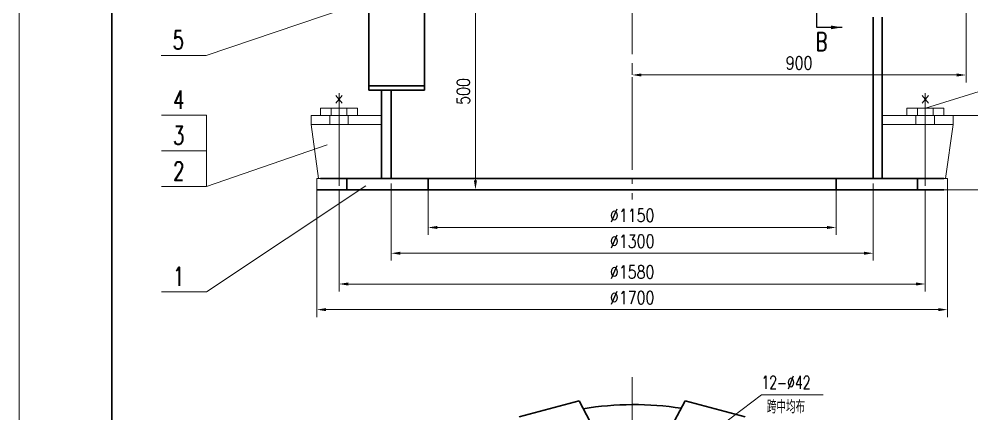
# Model space of a CAD drawing. Header units: millimetres. Extents: x -46692 to 54634, y -206081 to -6208.
# Drawn here: x 48694 to 51262, y -12549 to -11484 of the extents above; entities that cross this region are included whole.
import ezdxf

# ---------------------------------------------------------------- set-up
doc = ezdxf.new("R2010")
doc.units = ezdxf.units.MM
doc.header["$LTSCALE"] = 100
doc.linetypes.add('CENTER', pattern=[6.25, 5, -0.5, 0.25, -0.5])
doc.layers.get('0').update_dxf_attribs({"linetype": 'CONTINUOUS', "lineweight": 20})
doc.layers.get('DEFPOINTS').update_dxf_attribs({"linetype": 'CONTINUOUS', "lineweight": 20})
for name, color, linetype, lineweight in [('1', 7, 'CONTINUOUS', 20), ('2', 4, 'CONTINUOUS', 35), ('2细线层', 4, 'CONTINUOUS', 20), ('3中心线层', 1, 'CENTER', 20), ('7标注层', 4, 'CONTINUOUS', 20), ('CDR_DIM', 7, 'CONTINUOUS', 20)]:
    doc.layers.add(name, color=color, linetype=linetype, lineweight=lineweight)
doc.styles.add('HZ', font='romans.shx', dxfattribs={"width": 0.7, "bigfont": 'HZ.shx'})
doc.styles.get("Standard").update_dxf_attribs({"font": 'isocp.shx', "width": 0.707, "bigfont": 'hztxt.shx'})
doc.styles.add('TH_GBDIM', font='romans.shx', dxfattribs={"width": 0.8, "bigfont": 'gbcbig.shx'})
doc.dimstyles.get("Standard").update_dxf_attribs({"dimtxt": 0.18, "dimasz": 0.18, "dimexe": 0.18, "dimexo": 0.0625, "dimgap": 0.09, "dimtad": 0, "dimtih": 1, "dimtoh": 1, "dimdec": 4, "dimzin": 0, "dimdsep": 46, "dimtxsty": 'Standard', "dimcen": 0.09, "dimadec": 0, "dimazin": 0, "dimtfac": 1, "dimtdec": 4, "dimtofl": 0, "dimtmove": 0, "dimatfit": 3, "dimfxl": 0, "dimtolj": 1, "dimtzin": 0, "dimarcsym": 0})
doc.dimstyles.new('TH_GBDIM', dxfattribs={"dimscale": 10, "dimtxt": 3.5, "dimasz": 2.5, "dimexe": 2, "dimexo": 0, "dimgap": 1.5, "dimtad": 1, "dimdec": 1, "dimzin": 0, "dimdsep": 46, "dimtxsty": 'TH_GBDIM', "dimcen": 2.5, "dimclrd": 130, "dimclre": 130, "dimclrt": 3, "dimadec": 0, "dimazin": 0, "dimtfac": 0.714286, "dimtdec": 1, "dimtmove": 0, "dimatfit": 3, "dimfxl": 0, "dimtzin": 0, "dimlwd": -1, "dimlwe": -1, "dimarcsym": 0})

# ---------------------------------------------------------------- blocks, each defined once
blk = doc.blocks.new('*D58')
at = {"layer": '7标注层', "color": 130, "ltscale": 0.05}
for p, q in [((51211, -11744.7), (51385.5, -11744.7)), ((51365.5, -11769.7), (51365.5, -11919.7)), ((51196, -11944.7), (51385.5, -11944.7))]:
    blk.add_line(p, q, dxfattribs=at)
for points in [[(51361.3, -11769.7), (51369.7, -11769.7), (51365.5, -11744.7)], [(51361.3, -11919.7), (51369.7, -11919.7), (51365.5, -11944.7)]]:
    blk.add_solid(points, dxfattribs=at)
at = {"layer": 'DEFPOINTS', "color": 0, "ltscale": 0.05}
for p in [(51211, -11744.7), (51196, -11944.7), (51365.5, -11944.7)]:
    blk.add_point(p, dxfattribs=at)
at = {"layer": '7标注层', "color": 3, "ltscale": 0.05, "insert": (51333, -11844.7), "char_height": 35, "attachment_point": 5, "rotation": 90, "style": 'TH_GBDIM'}
blk.add_mtext('200', dxfattribs=at)
blk = doc.blocks.new('*D62')
at = {"layer": '7标注层', "color": 130, "ltscale": 0.05}
for p, q in [((49796, -11944.7), (49796, -12066.6)), ((50896, -11944.7), (50896, -12066.6)), ((49821, -12046.6), (50871, -12046.6))]:
    blk.add_line(p, q, dxfattribs=at)
for points in [[(49821, -12042.4), (49821, -12050.7), (49796, -12046.6)], [(50871, -12042.4), (50871, -12050.7), (50896, -12046.6)]]:
    blk.add_solid(points, dxfattribs=at)
at = {"layer": 'DEFPOINTS', "color": 0, "ltscale": 0.05}
for p in [(49796, -11944.7), (50896, -11944.7), (50896, -12046.6)]:
    blk.add_point(p, dxfattribs=at)
at = {"layer": '7标注层', "color": 3, "ltscale": 0.05, "insert": (50346, -12014.1), "char_height": 35, "attachment_point": 5, "style": 'TH_GBDIM'}
blk.add_mtext('%%c1150', dxfattribs=at)
blk = doc.blocks.new('*D65')
at = {"layer": '7标注层', "color": 130, "ltscale": 0.05}
for p, q in [((49857.4, -11414.7), (49943.7, -11414.7)), ((49923.7, -11439.7), (49923.7, -11919.7)), ((49796, -11944.7), (49943.7, -11944.7))]:
    blk.add_line(p, q, dxfattribs=at)
for points in [[(49919.6, -11439.7), (49927.9, -11439.7), (49923.7, -11414.7)], [(49919.6, -11919.7), (49927.9, -11919.7), (49923.7, -11944.7)]]:
    blk.add_solid(points, dxfattribs=at)
at = {"layer": 'DEFPOINTS', "color": 0, "ltscale": 0.05}
for p in [(49857.4, -11414.7), (49796, -11944.7), (49923.7, -11944.7)]:
    blk.add_point(p, dxfattribs=at)
at = {"layer": '7标注层', "color": 3, "ltscale": 0.05, "insert": (49891.2, -11679.7), "char_height": 35, "attachment_point": 5, "rotation": 90, "style": 'TH_GBDIM'}
blk.add_mtext('500', dxfattribs=at)
blk = doc.blocks.new('*D66')
at = {"layer": '7标注层', "color": 130, "ltscale": 0.05}
for p, q in [((49496, -11944.7), (49496, -12288.1)), ((51196, -11944.7), (51196, -12288.1)), ((49521, -12268.1), (51171, -12268.1))]:
    blk.add_line(p, q, dxfattribs=at)
for points in [[(49521, -12263.9), (49521, -12272.2), (49496, -12268.1)], [(51171, -12263.9), (51171, -12272.2), (51196, -12268.1)]]:
    blk.add_solid(points, dxfattribs=at)
at = {"layer": 'DEFPOINTS', "color": 0, "ltscale": 0.05}
for p in [(49496, -11944.7), (51196, -11944.7), (51196, -12268.1)]:
    blk.add_point(p, dxfattribs=at)
at = {"layer": '7标注层', "color": 3, "ltscale": 0.05, "insert": (50346, -12235.6), "char_height": 35, "attachment_point": 5, "style": 'TH_GBDIM'}
blk.add_mtext('%%C1700', dxfattribs=at)
blk = doc.blocks.new('*D67')
at = {"layer": '7标注层', "color": 130, "ltscale": 0.05}
for p, q in [((49556, -11944.7), (49556, -12219)), ((51136, -11944.7), (51136, -12219)), ((49581, -12199), (51111, -12199))]:
    blk.add_line(p, q, dxfattribs=at)
for points in [[(49581, -12194.8), (49581, -12203.1), (49556, -12199)], [(51111, -12194.8), (51111, -12203.1), (51136, -12199)]]:
    blk.add_solid(points, dxfattribs=at)
at = {"layer": 'DEFPOINTS', "color": 0, "ltscale": 0.05}
for p in [(49556, -11944.7), (51136, -11944.7), (51136, -12199)]:
    blk.add_point(p, dxfattribs=at)
at = {"layer": '7标注层', "color": 3, "ltscale": 0.05, "insert": (50346, -12166.5), "char_height": 35, "attachment_point": 5, "style": 'TH_GBDIM'}
blk.add_mtext('%%C1580', dxfattribs=at)
blk = doc.blocks.new('*D101')
at = {"layer": '7标注层', "color": 130, "ltscale": 0.05}
for p, q in [((51246, -11417.2), (51246, -11655.3)), ((50346, -11635.3), (50346, -11615.3)), ((51221, -11635.3), (50371, -11635.3))]:
    blk.add_line(p, q, dxfattribs=at)
for points in [[(50371, -11631.2), (50371, -11639.5), (50346, -11635.3)], [(51221, -11631.2), (51221, -11639.5), (51246, -11635.3)]]:
    blk.add_solid(points, dxfattribs=at)
at = {"layer": 'DEFPOINTS', "color": 0, "ltscale": 0.05}
for p in [(51246, -11417.2), (50346, -11635.3), (50346, -11635.3)]:
    blk.add_point(p, dxfattribs=at)
at = {"layer": '7标注层', "color": 3, "ltscale": 0.05, "insert": (50796, -11602.8), "char_height": 35, "attachment_point": 5, "style": 'TH_GBDIM'}
blk.add_mtext('900', dxfattribs=at)
blk = doc.blocks.new('*D49')
at = {"layer": '7标注层', "color": 130, "ltscale": 0.05}
for p, q in [((49696.3, -11927.6), (49696.3, -12136)), ((50996, -11927.6), (50996, -12136)), ((49721.3, -12116), (50971, -12116))]:
    blk.add_line(p, q, dxfattribs=at)
for points in [[(49721.3, -12111.9), (49721.3, -12120.2), (49696.3, -12116)], [(50971, -12111.9), (50971, -12120.2), (50996, -12116)]]:
    blk.add_solid(points, dxfattribs=at)
at = {"layer": 'DEFPOINTS', "color": 0, "ltscale": 0.05}
for p in [(49696.3, -11927.6), (50996, -11927.6), (50996, -12116)]:
    blk.add_point(p, dxfattribs=at)
at = {"layer": '7标注层', "color": 3, "ltscale": 0.05, "insert": (50346.2, -12083.5), "char_height": 35, "attachment_point": 5, "style": 'TH_GBDIM'}
blk.add_mtext('%%C1300', dxfattribs=at)
blk = doc.blocks.new('*D56')
at = {"layer": '7标注层', "color": 130, "ltscale": 0.05}
for p, q in [((50524.3, -6562.9), (51575.5, -6562.9)), ((51555.5, -6587.9), (51555.5, -11920.3)), ((51195.2, -11945.3), (51575.5, -11945.3))]:
    blk.add_line(p, q, dxfattribs=at)
for points in [[(51551.4, -6587.9), (51559.7, -6587.9), (51555.5, -6562.9)], [(51551.4, -11920.3), (51559.7, -11920.3), (51555.5, -11945.3)]]:
    blk.add_solid(points, dxfattribs=at)
at = {"layer": 'DEFPOINTS', "color": 0, "ltscale": 0.05}
for p in [(50524.3, -6562.9), (51195.2, -11945.3), (51555.5, -11945.3)]:
    blk.add_point(p, dxfattribs=at)
at = {"layer": '7标注层', "color": 3, "ltscale": 0.05, "insert": (51523, -9254.1), "char_height": 35, "attachment_point": 5, "rotation": 90, "style": 'TH_GBDIM'}
blk.add_mtext('{~8570}{}{}', dxfattribs=at)
blk = doc.blocks.new('*D117')
at = {"layer": '7标注层', "color": 130, "ltscale": 0.05}
for start, end in [(242.8054, 249.9371), (259.9447, 267.194)]:
    blk.add_arc((50346, -13371.2), 510.5, start, end, dxfattribs=at)
for points in [[(50110.7, -13829), (50114.7, -13821.6), (50090.7, -13813.3)], [(50321.1, -13877), (50320.9, -13885.3), (50346, -13881.7)]]:
    blk.add_solid(points, dxfattribs=at)
at = {"layer": 'DEFPOINTS', "color": 0, "ltscale": 0.05}
for p in [(50346, -12450.2), (50346, -13371.2), (50171.4, -13850.9), (49909, -14128.1), (50346, -14292.2)]:
    blk.add_point(p, dxfattribs=at)
at = {"layer": '7标注层', "color": 3, "ltscale": 0.05, "insert": (50213.9, -13864.3), "char_height": 35, "attachment_point": 5, "style": 'TH_GBDIM'}
blk.add_mtext('30°', dxfattribs=at)

msp = doc.modelspace()

# ---------------------------------------------------------------- linework, layer by layer
at = {"color": 4}
for p, q in [((49505.986, -11724.681), (49605.986, -11724.681)), ((49505.986, -11724.681), (49505.986, -11744.681)), ((49534.986, -11724.681), (49534.986, -11744.681)), ((49576.986, -11724.681), (49576.986, -11744.681)), ((49605.986, -11724.681), (49605.986, -11744.681)), ((51085.986, -11724.681), (51085.986, -11744.681)), ((51185.986, -11724.681), (51085.986, -11724.681)), ((51114.986, -11724.681), (51114.986, -11744.681)), ((51156.986, -11724.681), (51156.986, -11744.681)), ((51185.986, -11724.681), (51185.986, -11744.681)), ((49480.986, -11744.681), (49670.317, -11744.681)), ((49480.986, -11744.681), (49480.986, -11768.681)), ((49530.986, -11744.681), (49530.986, -11768.681)), ((49580.986, -11744.681), (49580.986, -11768.681)), ((51210.986, -11744.681), (51019.986, -11744.681)), ((51110.986, -11744.681), (51110.986, -11768.681)), ((51160.986, -11744.681), (51160.986, -11768.681)), ((51210.986, -11744.681), (51210.986, -11768.681)), ((49480.986, -11768.681), (49500.986, -11914.681)), ((49480.986, -11768.681), (49670.317, -11768.681)), ((51210.986, -11768.681), (51019.986, -11768.681)), ((51210.986, -11768.681), (51190.986, -11914.681)), ((49495.986, -11914.681), (50345.986, -11914.681)), ((49495.986, -11914.681), (49495.986, -11944.681)), ((51195.986, -11914.681), (50345.986, -11914.681)), ((51195.986, -11914.681), (51195.986, -11944.681))]:
    msp.add_line(p, q, dxfattribs=at)
at = {"layer": '1'}
msp.add_line((48693.627, -14608.147), (48693.627, -6208.147), dxfattribs=at)
at = {"layer": '2'}
for p, q in [((48943.627, -14508.147), (48943.627, -6308.147)), ((49635.986, -11152.681), (49635.986, -11676.681)), ((49785.986, -11152.681), (49785.986, -11676.681)), ((50995.986, -11479.181), (50995.986, -11914.681)), ((51019.986, -11479.181), (51019.986, -11914.681)), ((49785.986, -11664.681), (49635.986, -11664.681)), ((49785.986, -11676.681), (49635.986, -11676.681)), ((49670.317, -11676.681), (49670.317, -11914.681)), ((49696.317, -11676.681), (49696.317, -11914.681)), ((49505.986, -11914.681), (51185.986, -11914.681)), ((49577.137, -11914.681), (49577.137, -11944.681)), ((49795.986, -11914.681), (49795.986, -11944.681)), ((50895.986, -11914.681), (50895.986, -11944.681)), ((51114.835, -11914.681), (51114.835, -11944.681)), ((49495.986, -11944.681), (51185.986, -11944.681)), ((49495.986, -11944.681), (51185.986, -11944.681)), ((50122.162, -12535.864), (50202.852, -12514.244)), ((50202.852, -12514.244), (50287.056, -12671.687)), ((50489.133, -12514.244), (50404.928, -12671.687)), ((50569.822, -12535.864), (50489.133, -12514.244)), ((50122.162, -12535.864), (50041.473, -12557.485)), ((50569.822, -12535.864), (50650.512, -12557.485))]:
    msp.add_line(p, q, dxfattribs=at)
msp.add_arc((50350.471, -13374.201), 850, 81.329387, 99.23435, dxfattribs=at)
at = {"layer": '2细线层'}
for p, q in [((49198.024, -11582.601), (49076.737, -11582.601)), ((49199.065, -11743.548), (49077.778, -11743.548)), ((49199.065, -11839.795), (49077.778, -11839.795)), ((49199.065, -11839.795), (49077.778, -11839.795)), ((49199.065, -11936.042), (49077.778, -11936.042)), ((49199.065, -12220.495), (49077.778, -12220.495))]:
    msp.add_line(p, q, dxfattribs=at)
at = {"layer": '2细线层', "ltscale": 0.05}
msp.add_line((49199.065, -11936.042), (49199.065, -11743.548), dxfattribs=at)
at = {"layer": '3中心线层', "ltscale": 0.5}
for p, q in [((50345.986, -9453.834), (50345.986, -11971.353)), ((49555.986, -11684.312), (49555.986, -11964.802)), ((51135.986, -11684.312), (51135.986, -11979.925)), ((50345.988, -12450.231), (50345.988, -14292.183))]:
    msp.add_line(p, q, dxfattribs=at)
at = {"layer": 'CDR_DIM'}
for p, q in [((49635.986, -11434.847), (49198.024, -11582.601)), ((51606.784, -11578.905), (51136.349, -11724.85)), ((49524.317, -11823.423), (49199.065, -11936.042)), ((49628.526, -11933.906), (49199.065, -12220.495))]:
    msp.add_line(p, q, dxfattribs=at)
at = {"layer": 'CDR_DIM', "ltscale": 0.05}
for p, q in [((49547.37, -11711.184), (49564.603, -11690.452)), ((49547.37, -11690.452), (49564.603, -11711.184)), ((51127.37, -11690.452), (51144.603, -11711.184)), ((51127.37, -11711.184), (51144.603, -11690.452)), ((51185.986, -11944.681), (51467.983, -11944.681)), ((50590.665, -12577.062), (50694.544, -12497.453)), ((50694.544, -12497.453), (50860.577, -12497.453))]:
    msp.add_line(p, q, dxfattribs=at)

# ---------------------------------------------------------------- texts
at = {"layer": '1', "style": 'HZ', "width": 0.7}
for s, height, p in [('B', 50, (50840.333, -11570.513)), ('12-%%C42', 35, (50694.522, -12482.023)), ('跨中均布', 35, (50709.32, -12547.506))]:
    msp.add_text(s, height=height, dxfattribs=at).set_placement(p)
at = {"layer": '2细线层', "style": 'HZ', "width": 0.7}
for s, p in [('5', (49107.848, -11565.934)), ('4', (49108.888, -11726.881)), ('3', (49108.888, -11823.128)), ('2', (49108.888, -11919.375)), ('1', (49108.888, -12203.828))]:
    msp.add_text(s, height=50, dxfattribs=at).set_placement(p)

# ---------------------------------------------------------------- dimensions: what is measured, and where the dimension line sits
at = {"layer": '7标注层', "ltscale": 0.05}
dim = msp.add_linear_dim(base=(51555.528, -11945.253), p1=(50524.286, -6562.93), p2=(51195.152, -11945.253), angle=90, text='{~8570}{}{}', dimstyle='TH_GBDIM', override={"dimgap": 1.5, "dimtad": 1, "dimjust": 0, "dimdec": 0, "dimlfac": 1, "dimse1": 0, "dimse2": 0, "dimsd1": 0, "dimsd2": 0}, dxfattribs=at)
dim.commit()
dim.dimension.update_dxf_attribs({"geometry": '*D56', "text_midpoint": (51555.528, -9254.091), "dimtype": 160})
dim = msp.add_linear_dim(base=(49923.733, -11944.681), p1=(49857.36, -11414.681), p2=(49795.986, -11944.681), angle=90, text='500', dimstyle='TH_GBDIM', override={"dimdec": 0}, dxfattribs=at)
dim.commit()
dim.dimension.update_dxf_attribs({"geometry": '*D65', "text_midpoint": (49891.233, -11679.681)})
for base, p1, p2, text, picture, middle in [((50345.986, -11635.341), (51245.986, -11417.181), (50345.986, -11635.341), '900', '*D101', (50795.986, -11602.841)), ((50995.986, -12116.029), (49696.317, -11927.561), (50995.986, -11927.561), '%%C1300', '*D49', (50346.152, -12083.529)), ((51195.986, -12268.062), (49495.986, -11944.681), (51195.986, -11944.681), '%%C1700', '*D66', (50345.986, -12235.562)), ((51135.986, -12198.956), (49555.986, -11944.681), (51135.986, -11944.681), '%%C1580', '*D67', (50345.986, -12166.456)), ((50895.986, -12046.577), (49795.986, -11944.681), (50895.986, -11944.681), '%%c1150', '*D62', (50345.986, -12014.077))]:
    dim = msp.add_linear_dim(base=base, p1=p1, p2=p2, text=text, dimstyle='TH_GBDIM', override={"dimdec": 0}, dxfattribs=at)
    dim.commit()
    dim.dimension.update_dxf_attribs({"geometry": picture, "text_midpoint": middle})
dim = msp.add_linear_dim(base=(51365.503, -11944.681), p1=(51210.986, -11744.681), p2=(51195.986, -11944.681), angle=90, dimstyle='TH_GBDIM', override={"dimdec": 0}, dxfattribs=at)
dim.commit()
dim.dimension.update_dxf_attribs({"geometry": '*D58', "text_midpoint": (51333.003, -11844.681)})
dim = msp.add_angular_dim_2l(base=(50171.374, -13850.946), line1=((50345.99, -13371.205), (49908.974, -14128.12)), line2=((50345.988, -12450.231), (50345.988, -14292.183)), dimstyle='TH_GBDIM', override={"dimgap": 1.5, "dimtad": 1, "dimjust": 0, "dimtih": 1, "dimtoh": 1, "dimse1": 0, "dimse2": 0, "dimsd1": 0, "dimsd2": 0, "dimadec": 0}, dxfattribs=at)
dim.commit()
dim.dimension.update_dxf_attribs({"geometry": '*D117', "text_midpoint": (50213.851, -13864.339)})

# ---------------------------------------------------------------- leaders
at = {"layer": 'CDR_DIM', "ltscale": 0.05}
msp.add_leader([(50912.254, -11506.946), (50843.992, -11506.946), (50843.992, -11457.694)], dimstyle='Standard', override={"dimscale": 10, "dimtxt": 3.5, "dimasz": 3, "dimexe": 0.5, "dimexo": 0, "dimgap": 1, "dimtad": 0, "dimtih": 0, "dimtoh": 0, "dimdec": 2, "dimrnd": 1, "dimtxsty": 'HZ', "dimadec": 2, "dimtdec": 2, "dimtmove": 2}, dxfattribs=at)

doc.saveas('drawing.dxf')
